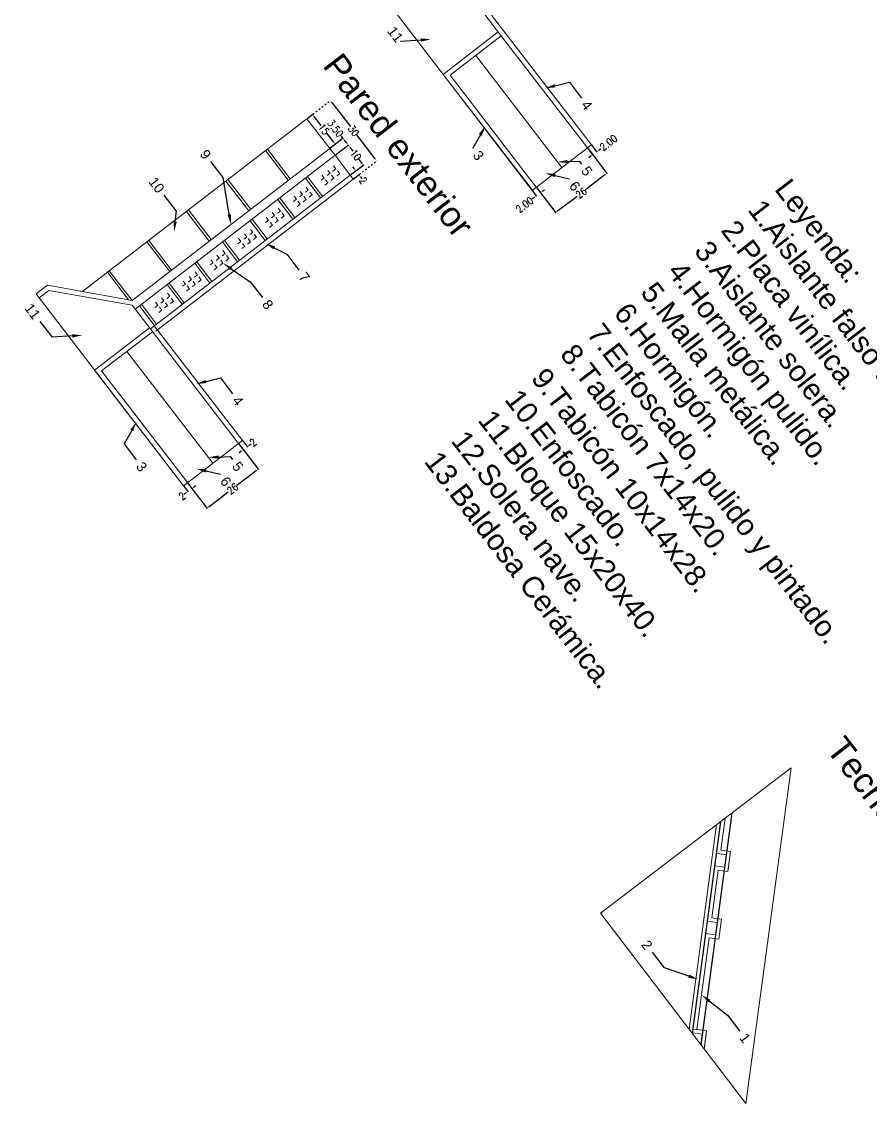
# Model space of a CAD drawing. Header units: metres. Extents: x 1384 to 1901, y 1501 to 2216.
# Drawn here: x 1385.4 to 1724.7, y 1500.7 to 1933.2 of the extents above; entities that cross this region are included whole.
import ezdxf
from ezdxf import colors
from ezdxf.entities.mleader import LeaderData, LeaderLine
from ezdxf.math import Vec2, Vec3

# ---------------------------------------------------------------- set-up
doc = ezdxf.new("R2010")
doc.units = ezdxf.units.M
doc.header["$LTSCALE"] = 0.05
doc.header["$PDMODE"] = 3
doc.linetypes.add('ACAD_ISO03W100', pattern=[30, 12, -18])
doc.linetypes.add('CONTINUA', pattern=[0])
for name, color, linetype, lineweight in [('aislante', 1, 'CONTINUA', 15), ('Bloque hormigon', 252, 'CONTINUA', 15), ('CAJA', 250, 'Continuous', 15), ('Capa no definida', 250, 'CONTINUA', 15), ('Cotas Detalles', 250, 'CONTINUA', 15), ('Cotas Escalera SEc', 250, 'CONTINUA', 15), ('Cotas Fachada', 250, 'CONTINUA', 15), ('Cotas Nave', 250, 'CONTINUA', 15), ('enfoscado', 5, 'CONTINUA', 15), ('enfoscado-pulido-pintura', 52, 'CONTINUA', 15), ('Hormigón pulido', 254, 'CONTINUA', 15), ('malla', 35, 'CONTINUA', 15), ('Placa de vinilo', 31, 'CONTINUA', 15), ('tabicón', 30, 'CONTINUA', 15)]:
    doc.layers.add(name, color=color, linetype=linetype, lineweight=lineweight)
doc.layers.add('Vigas', color=109, linetype='Continuous')
doc.styles.add('ROMANT', font='ROMANT', dxfattribs={"width": 0.85})
doc.styles.get("Standard").update_dxf_attribs({"font": 'arial.ttf'})
doc.dimstyles.new('Copia de 1-50-GENERAL', dxfattribs={"dimtxt": 1.5, "dimasz": 1, "dimexe": 0.18, "dimexo": 0.06, "dimgap": 0.09, "dimtad": 0, "dimzin": 0, "dimdsep": 46, "dimtxsty": 'ROMANT', "dimcen": 0.09, "dimadec": 0, "dimazin": 0, "dimtfac": 1, "dimtix": 1, "dimtofl": 0, "dimtmove": 0, "dimatfit": 3, "dimfxl": 0, "dimtolj": 1, "dimtzin": 0, "dimarcsym": 0})

# ---------------------------------------------------------------- blocks, each defined once
blk = doc.blocks.new('*D82')
at = {"layer": 'Cotas Detalles', "color": 0, "lineweight": -2, "transparency": 16777216}
for p, q in [((1473.68, 1765.76), (1475.68, 1763.13)), ((1472.1, 1764.54), (1474.1, 1761.92)), ((1473.19, 1761.46), (1472.4, 1760.86)), ((1476.37, 1763.88), (1477.16, 1764.49))]:
    blk.add_line(p, q, dxfattribs=at)
at = {"layer": 'Cotas Detalles', "color": 0, "transparency": 16777216}
for points in [[(1473.09, 1761.59), (1473.29, 1761.33), (1473.99, 1762.07)], [(1476.27, 1764.02), (1476.47, 1763.75), (1475.57, 1763.28)]]:
    blk.add_solid(points, dxfattribs=at)
at = {"layer": 'Defpoints', "color": 0, "transparency": 16777216}
for p in [(1473.64, 1765.81), (1472.06, 1764.59), (1473.99, 1762.07)]:
    blk.add_point(p, dxfattribs=at)
at = {"layer": 'Cotas Detalles', "color": 0, "transparency": 16777216, "insert": (1477.9, 1765.05), "char_height": 1.5, "attachment_point": 5, "rotation": 37.3275, "style": 'ROMANT'}
blk.add_mtext('\\A1;{\\H1.95333x;2}', dxfattribs=at)
blk = doc.blocks.new('*D83')
at = {"layer": 'Cotas Detalles', "color": 0, "lineweight": -2, "transparency": 16777216}
for p, q in [((1450.11, 1747.65), (1451.97, 1745.22)), ((1451.69, 1748.87), (1453.55, 1746.43)), ((1454.24, 1747.18), (1455.03, 1747.78)), ((1451.06, 1744.75), (1450.27, 1744.15))]:
    blk.add_line(p, q, dxfattribs=at)
at = {"layer": 'Cotas Detalles', "color": 0, "transparency": 16777216}
for points in [[(1450.96, 1744.89), (1451.16, 1744.62), (1451.86, 1745.36)], [(1454.14, 1747.31), (1454.34, 1747.04), (1453.44, 1746.57)]]:
    blk.add_solid(points, dxfattribs=at)
at = {"layer": 'Defpoints', "color": 0, "transparency": 16777216}
for p in [(1450.07, 1747.7), (1451.65, 1748.92), (1451.86, 1745.36)]:
    blk.add_point(p, dxfattribs=at)
at = {"layer": 'Cotas Detalles', "color": 0, "transparency": 16777216, "insert": (1449.53, 1743.59), "char_height": 1.5, "attachment_point": 5, "rotation": 37.3275, "style": 'ROMANT'}
blk.add_mtext('\\A1;{\\H1.95333x;2}', dxfattribs=at)
blk = doc.blocks.new('*D81')
at = {"layer": 'Cotas Detalles', "color": 0, "lineweight": -2, "transparency": 16777216}
for p, q in [((1472.15, 1764.47), (1480.03, 1754.15)), ((1479.12, 1753.69), (1471.36, 1747.77)), ((1451.69, 1748.87), (1459.56, 1738.54)), ((1460.25, 1739.29), (1468.01, 1745.21))]:
    blk.add_line(p, q, dxfattribs=at)
at = {"layer": 'Cotas Detalles', "color": 0, "transparency": 16777216}
for points in [[(1479.02, 1753.82), (1479.22, 1753.55), (1479.92, 1754.29)], [(1460.15, 1739.42), (1460.35, 1739.16), (1459.45, 1738.69)]]:
    blk.add_solid(points, dxfattribs=at)
at = {"layer": 'Defpoints', "color": 0, "transparency": 16777216}
for p in [(1472.12, 1764.52), (1479.92, 1754.29), (1451.65, 1748.92)]:
    blk.add_point(p, dxfattribs=at)
at = {"layer": 'Cotas Detalles', "color": 0, "transparency": 16777216, "insert": (1469.69, 1746.49), "char_height": 1.5, "width": 1.4659, "attachment_point": 5, "rotation": 37.3275, "style": 'ROMANT'}
blk.add_mtext('\\A1;{\\H1.95333x;26}', dxfattribs=at)
blk = doc.blocks.new('*D91')
at = {"layer": 'Cotas Escalera SEc', "color": 0, "lineweight": -2, "transparency": 16777216}
for p, q in [((1611.68, 1882.7), (1613.83, 1879.88)), ((1613.26, 1883.92), (1615.42, 1881.09)), ((1616.1, 1881.84), (1616.9, 1882.45)), ((1612.92, 1879.42), (1612.13, 1878.81))]:
    blk.add_line(p, q, dxfattribs=at)
at = {"layer": 'Cotas Escalera SEc', "color": 0, "transparency": 16777216}
for points in [[(1616, 1881.98), (1616.2, 1881.71), (1615.31, 1881.24)], [(1612.82, 1879.55), (1613.02, 1879.28), (1613.72, 1880.02)]]:
    blk.add_solid(points, dxfattribs=at)
at = {"layer": 'Defpoints', "color": 0, "transparency": 16777216}
for p in [(1611.64, 1882.75), (1613.22, 1883.97), (1613.72, 1880.02)]:
    blk.add_point(p, dxfattribs=at)
at = {"layer": 'Cotas Escalera SEc', "color": 0, "transparency": 16777216, "insert": (1620.04, 1884.84), "char_height": 1.5, "attachment_point": 5, "rotation": 37.3275, "style": 'ROMANT'}
blk.add_mtext('\\A1;{\\H1.95333x;2.00}', dxfattribs=at)
blk = doc.blocks.new('*D92')
at = {"layer": 'Cotas Escalera SEc', "color": 0, "lineweight": -2, "transparency": 16777216}
for p, q in [((1589.57, 1865.73), (1591.3, 1863.45)), ((1591.2, 1866.98), (1592.94, 1864.7)), ((1593.62, 1865.45), (1594.42, 1866.06)), ((1590.4, 1862.99), (1589.6, 1862.38))]:
    blk.add_line(p, q, dxfattribs=at)
at = {"layer": 'Cotas Escalera SEc', "color": 0, "transparency": 16777216}
for points in [[(1593.52, 1865.58), (1593.72, 1865.32), (1592.83, 1864.84)], [(1590.3, 1863.12), (1590.5, 1862.86), (1591.19, 1863.6)]]:
    blk.add_solid(points, dxfattribs=at)
at = {"layer": 'Defpoints', "color": 0, "transparency": 16777216}
for p in [(1589.53, 1865.77), (1591.16, 1867.03), (1591.19, 1863.6)]:
    blk.add_point(p, dxfattribs=at)
at = {"layer": 'Cotas Escalera SEc', "color": 0, "transparency": 16777216, "insert": (1586.47, 1859.99), "char_height": 1.5, "attachment_point": 5, "rotation": 37.3275, "style": 'ROMANT'}
blk.add_mtext('\\A1;{\\H1.95333x;2.00}', dxfattribs=at)
blk = doc.blocks.new('*D93')
at = {"layer": 'Cotas Escalera SEc', "color": 0, "lineweight": -2, "transparency": 16777216}
for p, q in [((1611.73, 1882.63), (1619.49, 1872.45)), ((1618.59, 1871.99), (1610.79, 1866.05)), ((1591.2, 1866.98), (1598.96, 1856.8)), ((1599.65, 1857.55), (1607.44, 1863.49))]:
    blk.add_line(p, q, dxfattribs=at)
at = {"layer": 'Cotas Escalera SEc', "color": 0, "transparency": 16777216}
for points in [[(1618.49, 1872.12), (1618.69, 1871.86), (1619.38, 1872.6)], [(1599.55, 1857.68), (1599.75, 1857.42), (1598.85, 1856.94)]]:
    blk.add_solid(points, dxfattribs=at)
at = {"layer": 'Defpoints', "color": 0, "transparency": 16777216}
for p in [(1611.69, 1882.68), (1619.38, 1872.6), (1591.16, 1867.03)]:
    blk.add_point(p, dxfattribs=at)
at = {"layer": 'Cotas Escalera SEc', "color": 0, "transparency": 16777216, "insert": (1609.12, 1864.77), "char_height": 1.5, "attachment_point": 5, "rotation": 37.3275, "style": 'ROMANT'}
blk.add_mtext('\\A1;{\\H1.95333x;26}', dxfattribs=at)
blk = doc.blocks.new('*D98')
at = {"layer": 'Cotas Escalera SEc', "color": 0, "lineweight": -2, "transparency": 16777216}
for p, q in [((1510.73, 1879.84), (1516.12, 1883.96)), ((1516.59, 1883.06), (1517.78, 1881.49)), ((1521.43, 1876.71), (1520.19, 1878.33)), ((1516.81, 1871.94), (1522.17, 1876.03))]:
    blk.add_line(p, q, dxfattribs=at)
at = {"layer": 'Cotas Escalera SEc', "color": 0, "transparency": 16777216}
for points in [[(1516.72, 1883.16), (1516.46, 1882.95), (1515.98, 1883.85)], [(1521.56, 1876.81), (1521.29, 1876.61), (1522.03, 1875.92)]]:
    blk.add_solid(points, dxfattribs=at)
at = {"layer": 'Defpoints', "color": 0, "transparency": 16777216}
for p in [(1510.68, 1879.81), (1522.03, 1875.92), (1516.76, 1871.9)]:
    blk.add_point(p, dxfattribs=at)
at = {"layer": 'Cotas Escalera SEc', "color": 0, "transparency": 16777216, "insert": (1518.99, 1879.91), "char_height": 1.5, "attachment_point": 5, "rotation": 307.3275, "style": 'ROMANT'}
blk.add_mtext('\\A1;{\\H1.95333x;10}', dxfattribs=at)
blk = doc.blocks.new('*D105')
at = {"layer": 'Cotas Escalera SEc', "color": 0, "lineweight": -2, "transparency": 16777216}
for p, q in [((1516.82, 1871.94), (1519.15, 1873.72)), ((1518.4, 1874.41), (1517.8, 1875.2)), ((1518.03, 1870.36), (1520.36, 1872.13)), ((1520.82, 1871.23), (1521.43, 1870.44))]:
    blk.add_line(p, q, dxfattribs=at)
at = {"layer": 'Cotas Escalera SEc', "color": 0, "transparency": 16777216}
for points in [[(1518.53, 1874.51), (1518.27, 1874.31), (1519.01, 1873.61)], [(1520.96, 1871.33), (1520.69, 1871.13), (1520.22, 1872.03)]]:
    blk.add_solid(points, dxfattribs=at)
at = {"layer": 'Defpoints', "color": 0, "transparency": 16777216}
for p in [(1519.01, 1873.61), (1516.77, 1871.91), (1517.98, 1870.32)]:
    blk.add_point(p, dxfattribs=at)
at = {"layer": 'Cotas Escalera SEc', "color": 0, "transparency": 16777216, "insert": (1521.99, 1869.7), "char_height": 1.5, "attachment_point": 5, "rotation": 307.3275, "style": 'ROMANT'}
blk.add_mtext('\\A1;{\\H1.95333x;2}', dxfattribs=at)
blk = doc.blocks.new('*D106')
at = {"layer": 'Cotas Escalera SEc', "color": 0, "lineweight": -2, "transparency": 16777216}
for p, q in [((1508.59, 1882.61), (1513.97, 1886.75)), ((1513.83, 1886.64), (1513.22, 1887.44)), ((1515.35, 1884.67), (1514.44, 1885.85)), ((1510.73, 1879.84), (1516.11, 1883.98))]:
    blk.add_line(p, q, dxfattribs=at)
at = {"layer": 'Cotas Escalera SEc', "color": 0, "transparency": 16777216}
for points in [[(1514.57, 1885.95), (1514.31, 1885.75), (1513.83, 1886.64)], [(1515.49, 1884.77), (1515.22, 1884.57), (1515.96, 1883.87)]]:
    blk.add_solid(points, dxfattribs=at)
at = {"layer": 'Defpoints', "color": 0, "transparency": 16777216}
for p in [(1513.83, 1886.64), (1508.55, 1882.58), (1510.68, 1879.81)]:
    blk.add_point(p, dxfattribs=at)
at = {"layer": 'Cotas Escalera SEc', "color": 0, "transparency": 16777216, "insert": (1510.82, 1890.56), "char_height": 1.5, "attachment_point": 5, "rotation": 307.5811, "style": 'ROMANT'}
blk.add_mtext('\\A1;{\\H1.95333x;3.50}', dxfattribs=at)
blk = doc.blocks.new('*D107')
at = {"layer": 'Cotas Escalera SEc', "color": 0, "lineweight": -2, "transparency": 16777216}
for p, q in [((1499.47, 1894.46), (1501.79, 1896.24)), ((1502.25, 1895.34), (1504.99, 1891.78)), ((1510.15, 1885.08), (1507.42, 1888.63)), ((1508.59, 1882.61), (1510.91, 1884.39))]:
    blk.add_line(p, q, dxfattribs=at)
at = {"layer": 'Cotas Escalera SEc', "color": 0, "transparency": 16777216}
for points in [[(1502.39, 1895.44), (1502.12, 1895.24), (1501.64, 1896.13)], [(1510.29, 1885.18), (1510.02, 1884.97), (1510.76, 1884.28)]]:
    blk.add_solid(points, dxfattribs=at)
at = {"layer": 'Defpoints', "color": 0, "transparency": 16777216}
for p in [(1499.43, 1894.43), (1501.64, 1896.13), (1508.55, 1882.58)]:
    blk.add_point(p, dxfattribs=at)
at = {"layer": 'Cotas Escalera SEc', "color": 0, "transparency": 16777216, "insert": (1506.2, 1890.21), "char_height": 1.5, "attachment_point": 5, "rotation": 307.5811, "style": 'ROMANT'}
blk.add_mtext('\\A1;{\\H1.95333x;15}', dxfattribs=at)
blk = doc.blocks.new('*D200')
at = {"layer": 'Cotas Fachada', "color": 0, "linetype": 'ACAD_ISO03W100', "lineweight": -2, "transparency": 16777216}
for p, q in [((1499.47, 1894.46), (1508.96, 1901.76)), ((1518.03, 1870.36), (1527.51, 1877.66))]:
    blk.add_line(p, q, dxfattribs=at)
at = {"layer": 'Cotas Fachada', "color": 0, "lineweight": -2, "transparency": 16777216}
for p, q in [((1509.43, 1900.86), (1516.81, 1891.27)), ((1526.76, 1878.34), (1519.38, 1887.93))]:
    blk.add_line(p, q, dxfattribs=at)
at = {"layer": 'Cotas Fachada', "color": 0, "transparency": 16777216}
for points in [[(1509.56, 1900.96), (1509.29, 1900.76), (1508.82, 1901.65)], [(1526.89, 1878.44), (1526.63, 1878.24), (1527.37, 1877.55)]]:
    blk.add_solid(points, dxfattribs=at)
at = {"layer": 'Defpoints', "color": 0, "transparency": 16777216}
for p in [(1499.43, 1894.43), (1527.37, 1877.55), (1517.98, 1870.32)]:
    blk.add_point(p, dxfattribs=at)
at = {"layer": 'Cotas Fachada', "color": 0, "transparency": 16777216, "insert": (1518.09, 1889.6), "char_height": 1.5, "attachment_point": 5, "rotation": 307.5811, "style": 'ROMANT'}
blk.add_mtext('\\A1;{\\H1.95333x;30}', dxfattribs=at)

msp = doc.modelspace()

# ---------------------------------------------------------------- linework, layer by layer
at = {"layer": 'aislante'}
for p, q in [((1575.94, 1929.139), (1553.892, 1912.172)), ((1577.16, 1927.554), (1556.699, 1911.808)), ((1553.894, 1912.173), (1589.577, 1865.807)), ((1556.699, 1911.808), (1591.163, 1867.026)), ((1555.114, 1910.588), (1555.111, 1910.586)), ((1436.477, 1810.835), (1414.498, 1793.92)), ((1437.693, 1809.254), (1417.296, 1793.558)), ((1414.5, 1793.922), (1450.071, 1747.701)), ((1415.716, 1792.342), (1415.713, 1792.339)), ((1417.296, 1793.558), (1451.652, 1748.915)), ((1664.97, 1601.935), (1666.691, 1614.812)), ((1664.97, 1601.935), (1668.818, 1601.43)), ((1668.817, 1601.43), (1667.812, 1593.481)), ((1661.349, 1574.85), (1663.91, 1594.002)), ((1667.812, 1593.481), (1663.91, 1594.002)), ((1661.35, 1574.854), (1665.198, 1574.349)), ((1665.197, 1574.349), (1664.192, 1566.4)), ((1655.387, 1530.247), (1660.289, 1566.921)), ((1664.192, 1566.4), (1660.289, 1566.921)), ((1655.387, 1530.251), (1659.235, 1529.746)), ((1659.234, 1529.746), (1658.322, 1522.53))]:
    msp.add_line(p, q, dxfattribs=at)
at = {"layer": 'Bloque hormigon'}
for p, q in [((1420.426, 1833.63), (1499.427, 1894.428)), ((1499.427, 1894.428), (1508.547, 1882.578)), ((1508.547, 1882.578), (1429.545, 1821.78)), ((1482.837, 1881.66), (1491.957, 1869.81)), ((1483.627, 1882.268), (1492.747, 1870.418)), ((1500.787, 1880.246), (1500.778, 1880.258)), ((1467.037, 1869.501), (1476.156, 1857.651)), ((1467.827, 1870.109), (1476.946, 1858.259)), ((1451.236, 1857.341), (1460.356, 1845.491)), ((1452.026, 1857.949), (1461.146, 1846.099)), ((1435.436, 1845.182), (1444.556, 1833.331)), ((1436.226, 1845.79), (1445.346, 1833.939)), ((1420.426, 1833.63), (1409.681, 1825.361)), ((1419.636, 1833.022), (1428.085, 1822.043)), ((1429.545, 1821.78), (1420.426, 1833.63)), ((1663.227, 1600.651), (1667.191, 1600.122)), ((1667.191, 1600.122), (1666.524, 1595.166)), ((1666.524, 1595.166), (1662.566, 1595.695)), ((1659.524, 1573.581), (1663.488, 1573.051)), ((1663.488, 1573.051), (1662.821, 1568.096)), ((1662.821, 1568.096), (1658.863, 1568.625)), ((1661.238, 1555.517), (1661.045, 1554.087)), ((1661.236, 1555.518), (1661.238, 1555.517)), ((1653.57, 1528.976), (1657.535, 1528.447)), ((1653.769, 1530.463), (1657.733, 1529.934)), ((1657.535, 1528.447), (1656.975, 1524.293)), ((1659.021, 1528.247), (1658.354, 1523.292))]:
    msp.add_line(p, q, dxfattribs=at)
at = {"layer": 'Capa no definida'}
for p, q in [((1589.532, 1865.773), (1531.661, 1941.115)), ((1613.224, 1883.971), (1589.532, 1865.773)), ((1503.26, 1874.736), (1503.261, 1874.735)), ((1505.63, 1876.56), (1505.631, 1876.559)), ((1496.703, 1865.277), (1496.703, 1865.276)), ((1494.333, 1863.453), (1494.334, 1863.452)), ((1485.55, 1856.887), (1485.55, 1856.886)), ((1483.18, 1855.063), (1483.18, 1855.061)), ((1474.491, 1848.373), (1474.491, 1848.372)), ((1472.121, 1846.549), (1472.122, 1846.548)), ((1463.429, 1839.863), (1463.43, 1839.862)), ((1461.059, 1838.039), (1461.06, 1838.038)), ((1449.999, 1829.528), (1450, 1829.526)), ((1452.369, 1831.352), (1452.369, 1831.351)), ((1450.027, 1747.667), (1392.336, 1822.773)), ((1438.937, 1821.018), (1438.938, 1821.017)), ((1441.307, 1822.842), (1441.308, 1822.841)), ((1473.644, 1765.808), (1450.027, 1747.667)), ((1616.85, 1576.806), (1674.976, 1500.733))]:
    msp.add_line(p, q, dxfattribs=at)
at = {"layer": 'enfoscado'}
for p, q in [((1508.547, 1882.578), (1510.679, 1879.808)), ((1510.679, 1879.808), (1430.754, 1818.3)), ((1429.541, 1819.892), (1429.536, 1819.888))]:
    msp.add_line(p, q, dxfattribs=at)
at = {"layer": 'enfoscado-pulido-pintura'}
for p, q in [((1517.98, 1870.32), (1438.978, 1809.522)), ((1516.764, 1871.9), (1517.98, 1870.32))]:
    msp.add_line(p, q, dxfattribs=at)
at = {"layer": 'Hormigón pulido'}
for p, q in [((1576.075, 1928.964), (1568.977, 1938.221)), ((1573.294, 1935.865), (1613.224, 1883.971)), ((1576.075, 1928.964), (1611.638, 1882.753)), ((1395.703, 1827.881), (1391.12, 1824.353)), ((1396.223, 1825.765), (1392.336, 1822.773)), ((1429.545, 1821.78), (1395.703, 1827.881)), ((1429.541, 1819.892), (1396.223, 1825.765)), ((1392.336, 1822.773), (1391.12, 1824.353)), ((1436.611, 1810.66), (1429.536, 1819.888)), ((1436.611, 1810.66), (1472.063, 1764.593)), ((1438.406, 1811.597), (1473.644, 1765.808)), ((1693.053, 1634.914), (1616.85, 1576.806)), ((1674.976, 1500.733), (1693.053, 1634.914))]:
    msp.add_line(p, q, dxfattribs=at)
at = {"layer": 'malla'}
for p, q in [((1601.391, 1874.882), (1566.921, 1919.674)), ((1461.849, 1756.747), (1427.486, 1801.399))]:
    msp.add_line(p, q, dxfattribs=at)
at = {"layer": 'Placa de vinilo'}
for p, q in [((1653.621, 1528.682), (1664.939, 1613.476)), ((1652.332, 1530.369), (1663.254, 1612.191)), ((1652.332, 1530.369), (1663.254, 1612.191))]:
    msp.add_line(p, q, dxfattribs=at)
at = {"layer": 'tabicón'}
for p, q in [((1510.679, 1879.808), (1516.764, 1871.9)), ((1507.762, 1873.79), (1508.674, 1872.605)), ((1507.762, 1873.79), (1508.674, 1872.605)), ((1511.044, 1874.429), (1509.859, 1873.518)), ((1510.132, 1875.614), (1511.044, 1874.429)), ((1511.652, 1873.64), (1512.564, 1872.455)), ((1516.764, 1871.9), (1436.828, 1810.383)), ((1498.828, 1870.688), (1504.914, 1862.78)), ((1499.618, 1871.296), (1505.704, 1863.388)), ((1506.304, 1870.781), (1505.119, 1869.869)), ((1505.392, 1871.965), (1506.304, 1870.78)), ((1505.392, 1871.965), (1506.304, 1870.781)), ((1507.824, 1868.805), (1506.639, 1867.894)), ((1506.912, 1869.991), (1507.825, 1868.806)), ((1506.912, 1869.99), (1506.913, 1869.989)), ((1508.674, 1872.605), (1507.489, 1871.693)), ((1510.194, 1870.63), (1509.008, 1869.718)), ((1509.281, 1871.815), (1510.2, 1870.621)), ((1509.282, 1871.815), (1510.194, 1870.63)), ((1512.563, 1872.454), (1511.378, 1871.542)), ((1496.703, 1865.277), (1497.615, 1864.091)), ((1496.703, 1865.276), (1497.615, 1864.092)), ((1499.985, 1865.916), (1498.8, 1865.004)), ((1499.073, 1867.1), (1499.985, 1865.916)), ((1500.593, 1865.126), (1501.505, 1863.941)), ((1487.768, 1862.176), (1493.854, 1854.269)), ((1488.558, 1862.784), (1494.644, 1854.877)), ((1495.246, 1862.267), (1494.06, 1861.356)), ((1494.334, 1863.452), (1495.245, 1862.267)), ((1494.334, 1863.452), (1495.246, 1862.267)), ((1496.765, 1860.292), (1495.58, 1859.38)), ((1495.854, 1861.477), (1496.766, 1860.292)), ((1497.615, 1864.092), (1496.43, 1863.18)), ((1496.765, 1860.292), (1496.766, 1860.291)), ((1499.135, 1862.116), (1497.949, 1861.204)), ((1498.222, 1863.302), (1499.141, 1862.108)), ((1498.223, 1863.302), (1499.136, 1862.117)), ((1501.504, 1863.94), (1500.319, 1863.029)), ((1486.462, 1855.701), (1485.277, 1854.79)), ((1485.55, 1856.887), (1486.462, 1855.701)), ((1485.55, 1856.886), (1486.462, 1855.701)), ((1488.832, 1857.526), (1487.647, 1856.614)), ((1487.92, 1858.71), (1488.832, 1857.526)), ((1490.351, 1855.55), (1489.166, 1854.639)), ((1489.44, 1856.736), (1490.352, 1855.551)), ((1476.708, 1853.665), (1482.793, 1845.757)), ((1477.498, 1854.273), (1483.583, 1846.365)), ((1484.092, 1853.877), (1482.907, 1852.965)), ((1483.18, 1855.061), (1484.092, 1853.877)), ((1483.18, 1855.061), (1484.092, 1853.877)), ((1485.612, 1851.902), (1484.427, 1850.99)), ((1484.7, 1853.087), (1485.613, 1851.902)), ((1485.612, 1851.901), (1485.612, 1851.9)), ((1487.982, 1853.726), (1486.796, 1852.814)), ((1487.069, 1854.911), (1487.988, 1853.717)), ((1487.07, 1854.911), (1487.982, 1853.727)), ((1475.403, 1847.188), (1474.218, 1846.276)), ((1474.491, 1848.373), (1475.403, 1847.188)), ((1474.491, 1848.372), (1475.403, 1847.188)), ((1477.773, 1849.012), (1476.588, 1848.1)), ((1476.861, 1850.197), (1477.773, 1849.012)), ((1479.292, 1847.037), (1478.107, 1846.125)), ((1478.381, 1848.222), (1479.293, 1847.037)), ((1465.648, 1845.153), (1471.733, 1837.245)), ((1466.438, 1845.761), (1472.523, 1837.853)), ((1473.033, 1845.363), (1471.848, 1844.452)), ((1472.122, 1846.548), (1473.033, 1845.363)), ((1472.122, 1846.548), (1473.033, 1845.363)), ((1474.553, 1843.388), (1473.368, 1842.476)), ((1473.642, 1844.574), (1474.554, 1843.389)), ((1474.553, 1843.388), (1474.554, 1843.387)), ((1476.923, 1845.212), (1475.737, 1844.301)), ((1476.01, 1846.398), (1476.929, 1845.204)), ((1476.011, 1846.398), (1476.924, 1845.213)), ((1464.342, 1838.678), (1463.156, 1837.766)), ((1463.429, 1839.863), (1464.341, 1838.678)), ((1463.43, 1839.862), (1464.342, 1838.678)), ((1466.711, 1840.502), (1465.526, 1839.591)), ((1465.799, 1841.687), (1466.711, 1840.502)), ((1468.231, 1838.527), (1467.046, 1837.615)), ((1467.319, 1839.712), (1468.232, 1838.527)), ((1454.587, 1836.641), (1460.673, 1828.734)), ((1455.378, 1837.249), (1461.463, 1829.342)), ((1461.972, 1836.854), (1460.787, 1835.942)), ((1461.06, 1838.038), (1461.971, 1836.853)), ((1461.06, 1838.038), (1461.972, 1836.854)), ((1463.491, 1834.878), (1462.306, 1833.967)), ((1462.58, 1836.064), (1463.492, 1834.879)), ((1463.491, 1834.878), (1463.492, 1834.877)), ((1465.861, 1836.703), (1464.676, 1835.791)), ((1464.949, 1837.888), (1465.867, 1836.694)), ((1464.95, 1837.888), (1465.862, 1836.703)), ((1450, 1829.526), (1450.911, 1828.342)), ((1450, 1829.526), (1450.912, 1828.342)), ((1453.281, 1830.166), (1452.096, 1829.255)), ((1452.369, 1831.352), (1453.281, 1830.166)), ((1452.369, 1831.351), (1453.281, 1830.166)), ((1455.651, 1831.991), (1454.466, 1831.079)), ((1454.739, 1833.175), (1455.651, 1831.991)), ((1457.171, 1830.015), (1455.985, 1829.103)), ((1456.259, 1831.201), (1457.171, 1830.016)), ((1443.527, 1828.13), (1449.613, 1820.222)), ((1444.317, 1828.738), (1450.403, 1820.83)), ((1450.912, 1828.342), (1449.726, 1827.43)), ((1452.431, 1826.366), (1451.246, 1825.455)), ((1451.52, 1827.552), (1452.432, 1826.367)), ((1452.431, 1826.366), (1452.432, 1826.365)), ((1454.801, 1828.191), (1453.616, 1827.279)), ((1453.889, 1829.376), (1454.807, 1828.182)), ((1453.889, 1829.376), (1454.802, 1828.191)), ((1438.938, 1821.017), (1439.85, 1819.832)), ((1438.938, 1821.017), (1439.85, 1819.832)), ((1442.22, 1821.656), (1441.034, 1820.745)), ((1441.307, 1822.842), (1442.219, 1821.656)), ((1441.308, 1822.841), (1442.22, 1821.656)), ((1444.589, 1823.481), (1443.404, 1822.569)), ((1443.678, 1824.665), (1444.589, 1823.481)), ((1446.109, 1821.505), (1444.924, 1820.594)), ((1445.198, 1822.691), (1446.11, 1821.506)), ((1432.467, 1819.618), (1438.553, 1811.71)), ((1433.257, 1820.226), (1439.343, 1812.318)), ((1439.85, 1819.832), (1438.665, 1818.92)), ((1441.369, 1817.857), (1440.184, 1816.945)), ((1440.458, 1819.042), (1441.37, 1817.857)), ((1441.369, 1817.856), (1441.37, 1817.855)), ((1443.739, 1819.681), (1442.554, 1818.769)), ((1442.827, 1820.866), (1443.745, 1819.672)), ((1442.828, 1820.866), (1443.74, 1819.682))]:
    msp.add_line(p, q, dxfattribs=at)
at = {"layer": 'Vigas'}
for p, q in [((1653.621, 1528.682), (1664.939, 1613.476)), ((1657.053, 1524.19), (1669.432, 1616.902))]:
    msp.add_line(p, q, dxfattribs=at)

# ---------------------------------------------------------------- texts
at = {"layer": 'CAJA'}
for s, height, p in [('Leyenda:', 8.4226, (1686.086, 1866.202)), ('1.Aislante falso techo.', 8.42257, (1675.363, 1857.95)), ('2.Placa vinílica.', 8.42257, (1664.641, 1849.699)), ('3.Aislante solera.', 8.42257, (1653.918, 1841.447)), ('4.Hormigón pulido.', 8.42257, (1643.196, 1833.195)), ('5.Malla metálica.', 8.42257, (1632.473, 1824.943)), ('6.Hormigón.', 8.42257, (1621.751, 1816.691)), ('7.Enfoscado, pulido y pintado.', 8.42257, (1611.028, 1808.44)), ('8.Tabicón 7x14x20.', 8.42257, (1600.306, 1800.188)), ('9.Tabicón 10x14x28.', 8.42257, (1588.714, 1790.588)), ('10.Enfoscado.', 8.42257, (1578.159, 1782.093)), ('11.Bloque 15x20x40.', 8.42257, (1567.437, 1773.841)), ('12.Solera nave.', 8.42257, (1556.714, 1765.589)), ('13.Baldosa Cerámica.', 8.42257, (1545.992, 1757.338))]:
    msp.add_text(s, height=height, rotation=307.58107, dxfattribs=at).set_placement(p)
at = {"layer": 'Cotas Nave'}
msp.add_text('Techo', height=10, rotation=307.58107, dxfattribs=at).set_placement((1706.659, 1642.303))
at = {"layer": 'Cotas Nave', "insert": (1513.347, 1921.654), "char_height": 10, "attachment_point": 1, "rotation": 307.58107}
msp.add_mtext_dynamic_manual_height_columns('Pared exterior', width=148.39344, gutter_width=75, heights=[16.862], dxfattribs=at)

# ---------------------------------------------------------------- dimensions: what is measured, and where the dimension line sits
at = {"layer": 'Cotas Detalles'}
for base, p1, p2, picture, middle in [((1473.989, 1762.068), (1473.644, 1765.808), (1472.064, 1764.592), '*D82', (1477.896, 1765.048)), ((1451.856, 1745.36), (1451.652, 1748.915), (1450.071, 1747.701), '*D83', (1449.534, 1743.59))]:
    dim = msp.add_linear_dim(base=base, p1=p1, p2=p2, angle=37.32752, text='{\\H1.95333x;2}', dimstyle='Copia de 1-50-GENERAL', dxfattribs=at)
    dim.commit()
    dim.dimension.update_dxf_attribs({"geometry": picture, "text_midpoint": middle, "dimtype": 160})
dim = msp.add_linear_dim(base=(1479.918, 1754.292), p1=(1451.652, 1748.915), p2=(1472.118, 1764.521), angle=37.32752, text='{\\H1.95333x;26}', dimstyle='Copia de 1-50-GENERAL', dxfattribs=at)
dim.commit()
dim.dimension.update_dxf_attribs({"geometry": '*D81', "text_midpoint": (1469.686, 1746.489)})
at = {"layer": 'Cotas Escalera SEc'}
dim = msp.add_aligned_dim(p1=(1508.547, 1882.578), p2=(1499.427, 1894.428), distance=-2.796, text='{\\H1.95333x;15}', dimstyle='Copia de 1-50-GENERAL', dxfattribs=at)
dim.commit()
dim.dimension.update_dxf_attribs({"geometry": '*D107', "text_midpoint": (1506.203, 1890.208)})
for base, p1, p2, angle, text, picture, middle, dimtype in [((1513.832, 1886.645), (1510.679, 1879.808), (1508.547, 1882.578), 127.58107, '{\\H1.95333x;<>}', '*D106', (1510.815, 1890.564), 161), ((1613.718, 1880.024), (1613.224, 1883.971), (1611.639, 1882.751), 37.32752, '{\\H1.95333x;<>}', '*D91', (1620.036, 1884.841), 160), ((1522.032, 1875.917), (1510.679, 1879.808), (1516.764, 1871.9), 307.32752, '{\\H1.95333x;10}', '*D98', (1518.988, 1879.907), 160), ((1519.008, 1873.611), (1517.98, 1870.32), (1516.771, 1871.906), 307.32752, '{\\H1.95333x;2}', '*D105', (1521.988, 1869.704), 160), ((1591.193, 1863.596), (1591.163, 1867.026), (1589.532, 1865.773), 37.32752, '{\\H1.95333x;2.00}', '*D92', (1586.466, 1859.991), 160)]:
    dim = msp.add_linear_dim(base=base, p1=p1, p2=p2, angle=angle, text=text, dimstyle='Copia de 1-50-GENERAL', dxfattribs=at)
    dim.commit()
    dim.dimension.update_dxf_attribs({"geometry": picture, "text_midpoint": middle, "dimtype": dimtype})
dim = msp.add_linear_dim(base=(1619.382, 1872.597), p1=(1591.163, 1867.026), p2=(1611.692, 1882.681), angle=37.32752, text='{\\H1.95333x;26}', dimstyle='Copia de 1-50-GENERAL', dxfattribs=at)
dim.commit()
dim.dimension.update_dxf_attribs({"geometry": '*D93', "text_midpoint": (1609.117, 1864.77)})
at = {"layer": 'Cotas Fachada'}
dim = msp.add_aligned_dim(p1=(1499.427, 1894.428), p2=(1517.98, 1870.32), distance=11.847, text='{\\H1.95333x;30}', dimstyle='Copia de 1-50-GENERAL', dxfattribs=at)
dim.commit()
dim.dimension.update_dxf_attribs({"geometry": '*D200', "text_midpoint": (1518.092, 1889.599)})

# ---------------------------------------------------------------- leaders
at = {"layer": 'Cotas Detalles'}
ml = msp.add_multileader_mtext('Standard', dxfattribs=at)
ml.set_content('9', color=256)
ml.set_leader_properties()
ml.build(insert=Vec2(0, 0))
ml.multileader.update_dxf_attribs({"arrow_head_size": 3.988})
ctx = ml.context
ctx.base_point, ctx.char_height, ctx.arrow_head_size, ctx.landing_gap_size, ctx.plane_origin, ctx.plane_x_axis, ctx.plane_y_axis = Vec3(1457.033, 1882.577), 3.988, 3.988, 1.994, Vec3(1459.563, 1960.971), Vec3(0.6063703, -0.7951824), Vec3(0.7951824, 0.6063703)
ctx.text_align_type = 2
notes = []
notes.append((ctx, [(1, (1, 1, 0), (1465.892, 1870.96), (-0.6063703, 0.7951824), 8, [(0, [(1469.046, 1852.179)], 0, [])])]))
ctx.mtext.insert, ctx.mtext.text_direction, ctx.mtext.rotation, ctx.mtext.alignment, ctx.mtext.flow_direction = Vec3(1461.444, 1880.137), Vec3(0.6063703, -0.7951824), 5.363877, 3, 5
ml = msp.add_multileader_mtext('Standard', dxfattribs=at)
ml.set_content('10', color=256)
ml.set_leader_properties()
ml.build(insert=Vec2(0, 0))
ml.multileader.update_dxf_attribs({"arrow_head_size": 3.988})
ctx = ml.context
ctx.base_point, ctx.char_height, ctx.arrow_head_size, ctx.landing_gap_size, ctx.plane_origin, ctx.plane_x_axis, ctx.plane_y_axis = Vec3(1436.753, 1871.242), 3.9875, 3.988, 1.994, Vec3(1446.342, 1849.326), Vec3(0.6063703, -0.7951824), Vec3(0.7951824, 0.6063703)
ctx.text_align_type = 2
notes.append((ctx, [(0, (1, 1, 0), (1447.234, 1857.497), (-0.6063703, 0.7951824), 7.975, [(0, [(1446.342, 1849.326)], 0, [])])]))
ctx.mtext.insert, ctx.mtext.text_direction, ctx.mtext.rotation, ctx.mtext.alignment, ctx.mtext.flow_direction = Vec3(1442.802, 1866.654), Vec3(0.6063703, -0.7951824), 5.363877, 3, 5
ml = msp.add_multileader_mtext('Standard', dxfattribs=at)
ml.set_content('7', color=256)
ml.set_leader_properties()
ml.build(insert=Vec2(0, 0))
ctx = ml.context
ctx.base_point, ctx.plane_origin, ctx.plane_x_axis, ctx.plane_y_axis = Vec3(1496.245, 1833.902), Vec3(1482.803, 1844.633), Vec3(0.6063703, -0.7951824), Vec3(0.7951824, 0.6063703)
notes.append((ctx, [(0, (1, 1, 0), (1491.394, 1840.264), (0.6063703, -0.7951824), 8, [(0, [(1482.803, 1844.633)], 0, [])])]))
ctx.mtext.insert, ctx.mtext.text_direction, ctx.mtext.rotation, ctx.mtext.flow_direction = Vec3(1499.048, 1833.525), Vec3(0.6063703, -0.7951824), 5.363877, 5
ml = msp.add_multileader_mtext('Standard', dxfattribs=at)
ml.set_content('8', color=256)
ml.set_leader_properties()
ml.build(insert=Vec2(0, 0))
ml.multileader.update_dxf_attribs({"arrow_head_size": 3.988})
ctx = ml.context
ctx.base_point, ctx.char_height, ctx.arrow_head_size, ctx.landing_gap_size, ctx.plane_origin, ctx.plane_x_axis, ctx.plane_y_axis = Vec3(1481.615, 1822.917), 3.988, 3.988, 1.994, Vec3(1465.867, 1836.694), Vec3(0.6063703, -0.7951824), Vec3(0.7951824, 0.6063703)
notes.append((ctx, [(0, (1, 1, 0), (1476.78, 1829.259), (0.6063703, -0.7951824), 7.975, [(0, [(1465.867, 1836.694)], 0, [])])]))
ctx.mtext.insert, ctx.mtext.text_direction, ctx.mtext.rotation, ctx.mtext.flow_direction = Vec3(1484.437, 1822.561), Vec3(0.6063703, -0.7951824), 5.363877, 5
ml = msp.add_multileader_mtext('Standard', dxfattribs=at)
ml.set_content('11', color=256)
ml.set_leader_properties()
ml.build(insert=Vec2(0, 0))
ml.multileader.update_dxf_attribs({"arrow_head_size": 3.988})
ctx = ml.context
ctx.base_point, ctx.char_height, ctx.arrow_head_size, ctx.landing_gap_size, ctx.plane_origin, ctx.plane_x_axis, ctx.plane_y_axis = Vec3(1387.619, 1820.175), 3.9875, 3.988, 1.994, Vec3(1409.597, 1807.876), Vec3(0.6063703, -0.7951824), Vec3(0.7951824, 0.6063703)
ctx.text_align_type = 2
notes.append((ctx, [(0, (1, 1, 0), (1397.642, 1807.031), (-0.6063703, 0.7951824), 7.975, [(0, [(1409.597, 1807.876)], 0, [])])]))
ctx.mtext.insert, ctx.mtext.text_direction, ctx.mtext.rotation, ctx.mtext.alignment, ctx.mtext.flow_direction = Vec3(1393.183, 1816.167), Vec3(0.6063703, -0.7951824), 5.363877, 3, 5
ml = msp.add_multileader_mtext('Standard', dxfattribs=at)
ml.set_content('4', color=256)
ml.set_leader_properties()
ml.build(insert=Vec2(0, 0))
ml.multileader.update_dxf_attribs({"arrow_head_size": 3.988})
ctx = ml.context
ctx.base_point, ctx.char_height, ctx.arrow_head_size, ctx.landing_gap_size, ctx.plane_origin, ctx.plane_x_axis, ctx.plane_y_axis = Vec3(1469.663, 1784.449), 3.988, 3.988, 1.994, Vec3(1455.184, 1788.381), Vec3(0.6063703, -0.7951824), Vec3(0.7951824, 0.6063703)
notes.append((ctx, [(0, (1, 1, 0), (1464.827, 1790.791), (0.6063703, -0.7951824), 7.975, [(0, [(1455.184, 1788.381)], 0, [])])]))
ctx.mtext.insert, ctx.mtext.text_direction, ctx.mtext.rotation, ctx.mtext.flow_direction = Vec3(1472.458, 1784.072), Vec3(0.6063703, -0.7951824), 5.363877, 5
ml = msp.add_multileader_mtext('Standard', dxfattribs=at)
ml.set_content('3', color=256)
ml.set_leader_properties()
ml.build(insert=Vec2(0, 0))
ml.multileader.update_dxf_attribs({"arrow_head_size": 3.988})
ctx = ml.context
ctx.base_point, ctx.char_height, ctx.arrow_head_size, ctx.landing_gap_size, ctx.plane_origin, ctx.plane_x_axis, ctx.plane_y_axis = Vec3(1431.192, 1758.091), 3.988, 3.988, 1.994, Vec3(1431.321, 1773.266), Vec3(0.6063703, -0.7951824), Vec3(0.7951824, 0.6063703)
notes.append((ctx, [(0, (1, 1, 0), (1426.357, 1764.433), (0.6063703, -0.7951824), 7.975, [(0, [(1431.321, 1773.266)], 0, [])])]))
ctx.mtext.insert, ctx.mtext.text_direction, ctx.mtext.rotation, ctx.mtext.flow_direction = Vec3(1434.015, 1757.736), Vec3(0.6063703, -0.7951824), 5.363877, 5
ml = msp.add_multileader_mtext('Standard', dxfattribs=at)
ml.set_content('5', color=256)
ml.set_leader_properties()
ml.build(insert=Vec2(0, 0))
ml.multileader.update_dxf_attribs({"arrow_head_size": 3.988})
ctx = ml.context
ctx.base_point, ctx.char_height, ctx.arrow_head_size, ctx.landing_gap_size, ctx.plane_origin, ctx.plane_x_axis, ctx.plane_y_axis = Vec3(1469.63, 1758.181), 3.988, 3.988, 1.994, Vec3(1460.106, 1759.012), Vec3(0.6063703, -0.7951824), Vec3(0.7951824, 0.6063703)
notes.append((ctx, [(0, (1, 1, 0), (1468.766, 1759.313), (0.6063703, -0.7951824), 1.424, [(0, [(1460.106, 1759.012)], 0, [])])]))
ctx.mtext.insert, ctx.mtext.text_direction, ctx.mtext.rotation, ctx.mtext.flow_direction = Vec3(1472.451, 1757.825), Vec3(0.6063703, -0.7951824), 5.363877, 5
ml = msp.add_multileader_mtext('Standard', dxfattribs=at)
ml.set_content('6', color=256)
ml.set_leader_properties()
ml.build(insert=Vec2(0, 0))
ml.multileader.update_dxf_attribs({"arrow_head_size": 3.988})
ctx = ml.context
ctx.base_point, ctx.char_height, ctx.arrow_head_size, ctx.landing_gap_size, ctx.plane_origin, ctx.plane_x_axis, ctx.plane_y_axis = Vec3(1464.83, 1752.176), 3.988, 3.988, 1.994, Vec3(1455.228, 1754.488), Vec3(0.6063703, -0.7951824), Vec3(0.7951824, 0.6063703)
notes.append((ctx, [(0, (1, 1, 0), (1464.775, 1752.247), (0.6063703, -0.7951824), 0.0897, [(0, [(1455.228, 1754.488)], 0, [])])]))
ctx.mtext.insert, ctx.mtext.text_direction, ctx.mtext.rotation, ctx.mtext.flow_direction = Vec3(1467.651, 1751.82), Vec3(0.6063703, -0.7951824), 5.363877, 5
ml = msp.add_multileader_mtext('Standard', dxfattribs=at)
ml.set_content('2', color=256)
ml.set_leader_properties()
ml.build(insert=Vec2(0, 0))
ctx = ml.context
ctx.base_point, ctx.plane_origin, ctx.plane_x_axis, ctx.plane_y_axis = Vec3(1633.537, 1566.528), Vec3(1655.904, 1550.329), Vec3(0.6063703, -0.7951824), Vec3(0.7951824, 0.6063703)
ctx.text_align_type = 2
notes.append((ctx, [(0, (1, 1, 0), (1642.42, 1554.879), (-0.6063703, 0.7951824), 8, [(0, [(1655.904, 1550.329)], 0, [])])]))
ctx.mtext.insert, ctx.mtext.text_direction, ctx.mtext.rotation, ctx.mtext.alignment, ctx.mtext.flow_direction = Vec3(1637.947, 1564.043), Vec3(0.6063703, -0.7951824), 5.363877, 3, 5
ml = msp.add_multileader_mtext('Standard', dxfattribs=at)
ml.set_content('1', color=256)
ml.set_leader_properties()
ml.build(insert=Vec2(0, 0))
ctx = ml.context
ctx.base_point, ctx.plane_origin, ctx.plane_x_axis, ctx.plane_y_axis = Vec3(1672.497, 1529.664), Vec3(1657.237, 1544.088), Vec3(0.6063703, -0.7951824), Vec3(0.7951824, 0.6063703)
notes.append((ctx, [(0, (1, 1, 0), (1667.646, 1536.026), (0.6063703, -0.7951824), 8, [(0, [(1657.237, 1544.088)], 0, [])])]))
ctx.mtext.insert, ctx.mtext.text_direction, ctx.mtext.rotation, ctx.mtext.flow_direction = Vec3(1675.3, 1529.287), Vec3(0.6063703, -0.7951824), 5.363877, 5
at = {"layer": 'Cotas Escalera SEc'}
ml = msp.add_multileader_mtext('Standard', dxfattribs=at)
ml.set_content('11', color=256)
ml.set_leader_properties()
ml.build(insert=Vec2(0, 0))
ml.multileader.update_dxf_attribs({"dogleg_length": 0.09})
ctx = ml.context
ctx.base_point, ctx.plane_origin, ctx.plane_x_axis, ctx.plane_y_axis = Vec3(1531.725, 1932.218), Vec3(1548.975, 1926.171), Vec3(0.6063703, -0.7951824), Vec3(0.7951824, 0.6063703)
notes.append((ctx, [(0, (1, 1, 0), (1536.983, 1925.323), (-0.6063703, 0.7951824), 0.09, [(0, [(1548.975, 1926.171)], 0, [])])]))
ctx.mtext.insert, ctx.mtext.text_direction, ctx.mtext.rotation, ctx.mtext.flow_direction = Vec3(1534.529, 1931.841), Vec3(0.6063703, -0.7951824), 5.363877, 5
ml = msp.add_multileader_mtext('Standard', dxfattribs=at)
ml.set_content('4', color=256)
ml.set_leader_properties()
ml.build(insert=Vec2(0, 0))
ctx = ml.context
ctx.base_point, ctx.plane_origin, ctx.plane_x_axis, ctx.plane_y_axis = Vec3(1609.23, 1902.671), Vec3(1594.706, 1906.615), Vec3(0.6063703, -0.7951824), Vec3(0.7951824, 0.6063703)
notes.append((ctx, [(0, (1, 1, 0), (1604.379, 1909.032), (0.6063703, -0.7951824), 8, [(0, [(1594.706, 1906.615)], 0, [])])]))
ctx.mtext.insert, ctx.mtext.text_direction, ctx.mtext.rotation, ctx.mtext.flow_direction = Vec3(1612.033, 1902.293), Vec3(0.6063703, -0.7951824), 5.363877, 5
ml = msp.add_multileader_mtext('Standard', dxfattribs=at)
ml.set_content('3', color=256)
ml.set_leader_properties()
ml.build(insert=Vec2(0, 0))
ml.multileader.update_dxf_attribs({"dogleg_length": 0.09})
ctx = ml.context
ctx.base_point, ctx.plane_origin, ctx.plane_x_axis, ctx.plane_y_axis = Vec3(1565.842, 1882.52), Vec3(1570.768, 1891.452), Vec3(0.6063703, -0.7951824), Vec3(0.7951824, 0.6063703)
notes.append((ctx, [(0, (1, 1, 0), (1565.788, 1882.592), (0.6063703, -0.7951824), 0.09, [(0, [(1570.768, 1891.452)], 0, [])])]))
ctx.mtext.insert, ctx.mtext.text_direction, ctx.mtext.rotation, ctx.mtext.flow_direction = Vec3(1568.674, 1882.164), Vec3(0.6063703, -0.7951824), 5.363877, 5
ml = msp.add_multileader_mtext('Standard', dxfattribs=at)
ml.set_content('5', color=256)
ml.set_leader_properties()
ml.build(insert=Vec2(0, 0))
ctx = ml.context
ctx.base_point, ctx.plane_origin, ctx.plane_x_axis, ctx.plane_y_axis = Vec3(1609.196, 1876.32), Vec3(1599.643, 1877.154), Vec3(0.6063703, -0.7951824), Vec3(0.7951824, 0.6063703)
notes.append((ctx, [(0, (1, 1, 0), (1608.33, 1877.456), (0.6063703, -0.7951824), 1.429, [(0, [(1599.643, 1877.154)], 0, [])])]))
ctx.mtext.insert, ctx.mtext.text_direction, ctx.mtext.rotation, ctx.mtext.flow_direction = Vec3(1612.027, 1875.963), Vec3(0.6063703, -0.7951824), 5.363877, 5
ml = msp.add_multileader_mtext('Standard', dxfattribs=at)
ml.set_content('6', color=256)
ml.set_leader_properties()
ml.build(insert=Vec2(0, 0))
ctx = ml.context
ctx.base_point, ctx.plane_origin, ctx.plane_x_axis, ctx.plane_y_axis = Vec3(1604.381, 1870.296), Vec3(1594.75, 1872.616), Vec3(0.6063703, -0.7951824), Vec3(0.7951824, 0.6063703)
notes.append((ctx, [(0, (1, 1, 0), (1604.327, 1870.368), (0.6063703, -0.7951824), 0.09, [(0, [(1594.75, 1872.616)], 0, [])])]))
ctx.mtext.insert, ctx.mtext.text_direction, ctx.mtext.rotation, ctx.mtext.flow_direction = Vec3(1607.212, 1869.939), Vec3(0.6063703, -0.7951824), 5.363877, 5
for ctx, leaders in notes:
    for number, flags, end, landing, length, lines in leaders:
        leader = LeaderData()
        leader.index, (leader.has_last_leader_line, leader.has_dogleg_vector, leader.attachment_direction) = number, flags
        leader.last_leader_point, leader.dogleg_vector, leader.dogleg_length = Vec3(end), Vec3(landing), length
        for number, points, colour, breaks in lines:
            line = LeaderLine()
            line.index, line.vertices, line.color, line.breaks = number, Vec3.list(points), colors.encode_raw_color(colour), breaks
            leader.lines.append(line)
        ctx.leaders.append(leader)

doc.saveas('drawing.dxf')
